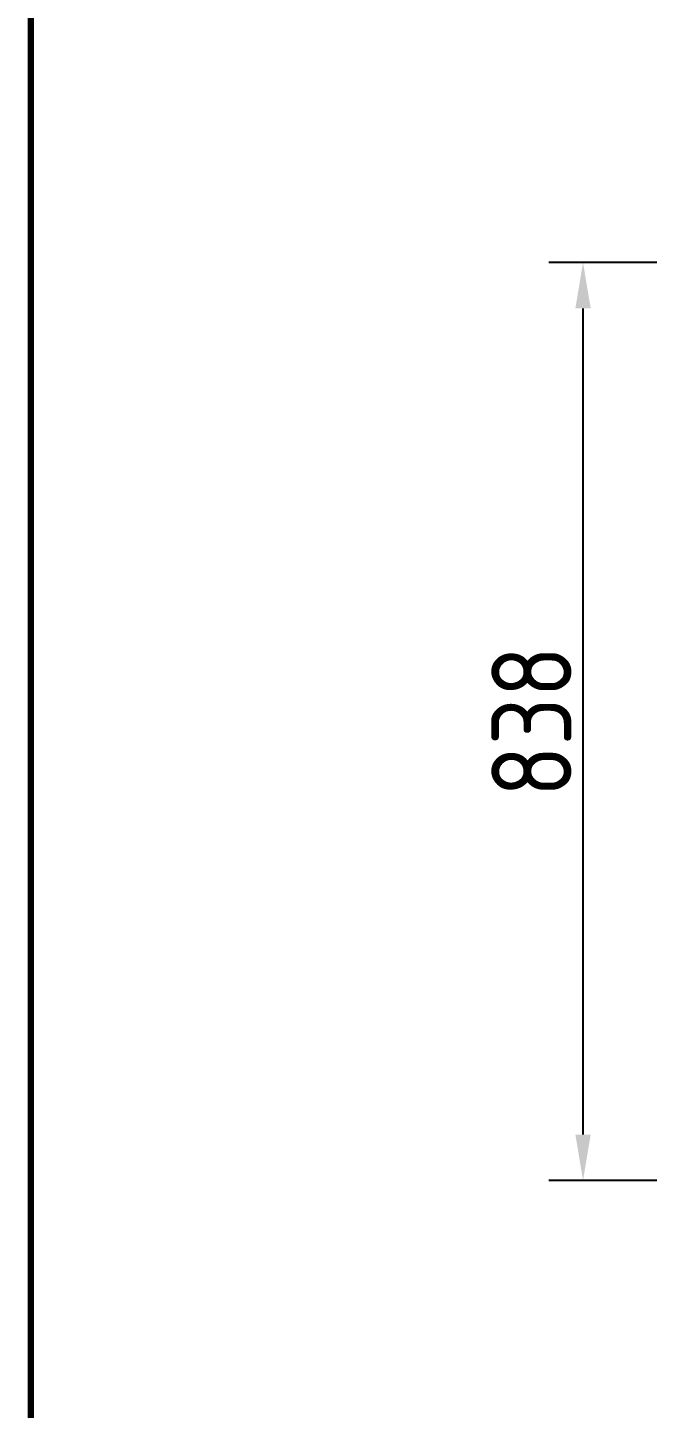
# Model space of a CAD drawing. Header units: millimetres. Extents: x 89051 to 218395, y -330386 to -125649.
# Drawn here: x 89459 to 90001, y -134977 to -133770 of the extents above; entities that cross this region are included whole.
import ezdxf

# ---------------------------------------------------------------- set-up
doc = ezdxf.new("R2010")
doc.units = ezdxf.units.MM
doc.header["$LTSCALE"] = 13
doc.layers.add('1', color=4, linetype='Continuous')
doc.layers.add('标注、文本', color=3, linetype='Continuous', lineweight=25)
doc.styles.get("Standard").update_dxf_attribs({"font": 'gbenor.shx', "bigfont": 'gbcbig.shx'})
doc.dimstyles.new('1-15', dxfattribs={"dimscale": 20, "dimtxt": 3.5, "dimasz": 2, "dimexe": 1.5, "dimexo": 0.5, "dimgap": 0.5, "dimtad": 1, "dimtoh": 1, "dimdec": 1, "dimdsep": 46, "dimtxsty": 'Standard', "dimcen": 2.5, "dimclrd": 3, "dimclre": 3, "dimclrt": 3, "dimadec": 0, "dimazin": 2, "dimtfac": 1, "dimtdec": 1, "dimtmove": 0, "dimatfit": 2, "dimfxl": 1, "dimarcsym": 0})

# ---------------------------------------------------------------- blocks, each defined once
blk = doc.blocks.new('*D565')
at = {"layer": 'Defpoints', "color": 0, "transparency": 16777216}
for p in [(89944.6, -133975.8), (90470, -133975.8), (90470, -134777.8)]:
    blk.add_point(p, dxfattribs=at)
at = {"layer": '标注、文本', "color": 3, "lineweight": -2, "transparency": 16777216}
for p, q in [((90460, -133975.8), (89914.6, -133975.8)), ((89944.6, -134737.8), (89944.6, -134015.8)), ((90460, -134777.8), (89914.6, -134777.8))]:
    blk.add_line(p, q, dxfattribs=at)
at = {"layer": '标注、文本', "color": 3, "transparency": 16777216}
for points in [[(89937.9, -134015.8), (89951.3, -134015.8), (89944.6, -133975.8)], [(89937.9, -134737.8), (89951.3, -134737.8), (89944.6, -134777.8)]]:
    blk.add_solid(points, dxfattribs=at)
at = {"layer": '标注、文本', "color": 3, "transparency": 16777216, "insert": (89899.6, -134376.8), "char_height": 70, "attachment_point": 5, "rotation": 90}
blk.add_mtext('838', dxfattribs=at)

msp = doc.modelspace()

# ---------------------------------------------------------------- linework, layer by layer
at = {"layer": '1', "color": 0, "lineweight": 40, "const_width": 5.53}
msp.add_lwpolyline([(89461.81, -135980.8), (95524.09, -135980.8), (95524.09, -131623.54), (89461.81, -131623.54), (89461.81, -135980.8)], dxfattribs=at)

# ---------------------------------------------------------------- dimensions: what is measured, and where the dimension line sits
at = {"layer": '标注、文本'}
dim = msp.add_linear_dim(base=(89944.6, -133975.78), p1=(90470.03, -134777.78), p2=(90470.03, -133975.78), angle=90, text='838', dimstyle='1-15', dxfattribs=at)
dim.commit()
dim.dimension.update_dxf_attribs({"geometry": '*D565', "text_midpoint": (89899.6, -134376.78)})

doc.saveas('drawing.dxf')
